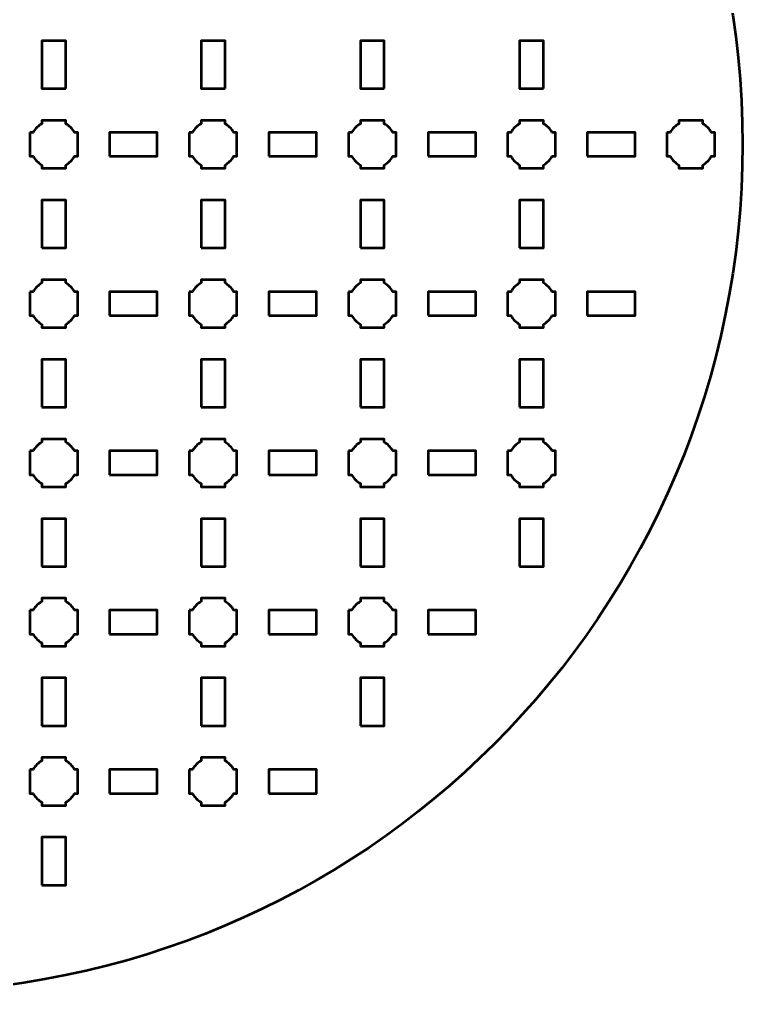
# Model space of a CAD drawing. Header units: centimetres. Extents: x -21.1 to 0.2, y -25.5 to -4.2.
# Drawn here: x -8.93 to 0.15, y -25.5 to -13.28 of the extents above; entities that cross this region are included whole.
import ezdxf

# ---------------------------------------------------------------- set-up
doc = ezdxf.new("R2010")
doc.units = ezdxf.units.CM
doc.header["$MEASUREMENT"] = 0
doc.layers.add('Layer 1', color=7, linetype='Continuous')

msp = doc.modelspace()

# ---------------------------------------------------------------- linework, layer by layer
at = {"layer": 'Layer 1', "lineweight": 53}
for points in [[(-7.8, -15), (-7.2, -15), (-7.2, -14.7), (-7.8, -14.7), (-7.8, -15)], [(-5.8, -15), (-5.2, -15), (-5.2, -14.7), (-5.8, -14.7), (-5.8, -15)], [(-3.8, -15), (-3.2, -15), (-3.2, -14.7), (-3.8, -14.7), (-3.8, -15)], [(-1.8, -15), (-1.2, -15), (-1.2, -14.7), (-1.8, -14.7), (-1.8, -15)], [(-8.65, -16.15), (-8.35, -16.15), (-8.35, -15.55), (-8.65, -15.55), (-8.65, -16.15)], [(-6.65, -16.15), (-6.35, -16.15), (-6.35, -15.55), (-6.65, -15.55), (-6.65, -16.15)], [(-4.65, -16.15), (-4.35, -16.15), (-4.35, -15.55), (-4.65, -15.55), (-4.65, -16.15)], [(-2.65, -16.15), (-2.35, -16.15), (-2.35, -15.55), (-2.65, -15.55), (-2.65, -16.15)], [(-7.8, -17), (-7.2, -17), (-7.2, -16.7), (-7.8, -16.7), (-7.8, -17)], [(-5.8, -17), (-5.2, -17), (-5.2, -16.7), (-5.8, -16.7), (-5.8, -17)], [(-3.8, -17), (-3.2, -17), (-3.2, -16.7), (-3.8, -16.7), (-3.8, -17)], [(-1.8, -17), (-1.2, -17), (-1.2, -16.7), (-1.8, -16.7), (-1.8, -17)], [(-8.65, -18.15), (-8.35, -18.15), (-8.35, -17.55), (-8.65, -17.55), (-8.65, -18.15)], [(-6.65, -18.15), (-6.35, -18.15), (-6.35, -17.55), (-6.65, -17.55), (-6.65, -18.15)], [(-4.65, -18.15), (-4.35, -18.15), (-4.35, -17.55), (-4.65, -17.55), (-4.65, -18.15)], [(-2.65, -18.15), (-2.35, -18.15), (-2.35, -17.55), (-2.65, -17.55), (-2.65, -18.15)], [(-7.8, -19), (-7.2, -19), (-7.2, -18.7), (-7.8, -18.7), (-7.8, -19)], [(-5.8, -19), (-5.2, -19), (-5.2, -18.7), (-5.8, -18.7), (-5.8, -19)], [(-3.8, -19), (-3.2, -19), (-3.2, -18.7), (-3.8, -18.7), (-3.8, -19)], [(-8.65, -20.15), (-8.35, -20.15), (-8.35, -19.55), (-8.65, -19.55), (-8.65, -20.15)], [(-6.65, -20.15), (-6.35, -20.15), (-6.35, -19.55), (-6.65, -19.55), (-6.65, -20.15)], [(-4.65, -20.15), (-4.35, -20.15), (-4.35, -19.55), (-4.65, -19.55), (-4.65, -20.15)], [(-2.65, -20.15), (-2.35, -20.15), (-2.35, -19.55), (-2.65, -19.55), (-2.65, -20.15)], [(-7.8, -21), (-7.2, -21), (-7.2, -20.7), (-7.8, -20.7), (-7.8, -21)], [(-5.8, -21), (-5.2, -21), (-5.2, -20.7), (-5.8, -20.7), (-5.8, -21)], [(-3.8, -21), (-3.2, -21), (-3.2, -20.7), (-3.8, -20.7), (-3.8, -21)], [(-8.65, -22.15), (-8.35, -22.15), (-8.35, -21.55), (-8.65, -21.55), (-8.65, -22.15)], [(-6.65, -22.15), (-6.35, -22.15), (-6.35, -21.55), (-6.65, -21.55), (-6.65, -22.15)], [(-4.65, -22.15), (-4.35, -22.15), (-4.35, -21.55), (-4.65, -21.55), (-4.65, -22.15)], [(-7.8, -23), (-7.2, -23), (-7.2, -22.7), (-7.8, -22.7), (-7.8, -23)], [(-5.8, -23), (-5.2, -23), (-5.2, -22.7), (-5.8, -22.7), (-5.8, -23)], [(-8.65, -24.15), (-8.35, -24.15), (-8.35, -23.55), (-8.65, -23.55), (-8.65, -24.15)]]:
    msp.add_lwpolyline(points, close=True, dxfattribs=at)
at = {"layer": 'Layer 1', "color": 250, "lineweight": 53}
msp.add_ellipse((-10.5, -14.85), major_axis=(0, 10.65), ratio=1, dxfattribs=at)
at = {"layer": 'Layer 1', "lineweight": 53}
for points, knots in [([(-8.35002, -14.15), (-8.35002, -14.15), (-8.65002, -14.15), (-8.65002, -14.15), (-8.65002, -14.15), (-8.65002, -14.15), (-8.65002, -13.55), (-8.65002, -13.55), (-8.65002, -13.55), (-8.65002, -13.55), (-8.35002, -13.55), (-8.35002, -13.55), (-8.35002, -13.55), (-8.35002, -13.55), (-8.35002, -14.15), (-8.35002, -14.15)], [0, 0, 0, 0, 0.25, 0.25, 0.25, 0.25, 0.5, 0.5, 0.5, 0.5, 0.75, 0.75, 0.75, 0.75, 1, 1, 1, 1]), ([(-6.35002, -14.15), (-6.35002, -14.15), (-6.65002, -14.15), (-6.65002, -14.15), (-6.65002, -14.15), (-6.65002, -14.15), (-6.65002, -13.55), (-6.65002, -13.55), (-6.65002, -13.55), (-6.65002, -13.55), (-6.35002, -13.55), (-6.35002, -13.55), (-6.35002, -13.55), (-6.35002, -13.55), (-6.35002, -14.15), (-6.35002, -14.15)], [0, 0, 0, 0, 0.25, 0.25, 0.25, 0.25, 0.5, 0.5, 0.5, 0.5, 0.75, 0.75, 0.75, 0.75, 1, 1, 1, 1]), ([(-4.35002, -14.15), (-4.35002, -14.15), (-4.65002, -14.15), (-4.65002, -14.15), (-4.65002, -14.15), (-4.65002, -14.15), (-4.65002, -13.55), (-4.65002, -13.55), (-4.65002, -13.55), (-4.65002, -13.55), (-4.35002, -13.55), (-4.35002, -13.55), (-4.35002, -13.55), (-4.35002, -13.55), (-4.35002, -14.15), (-4.35002, -14.15)], [0, 0, 0, 0, 0.25, 0.25, 0.25, 0.25, 0.5, 0.5, 0.5, 0.5, 0.75, 0.75, 0.75, 0.75, 1, 1, 1, 1]), ([(-2.35002, -14.15), (-2.35002, -14.15), (-2.65002, -14.15), (-2.65002, -14.15), (-2.65002, -14.15), (-2.65002, -14.15), (-2.65002, -13.55), (-2.65002, -13.55), (-2.65002, -13.55), (-2.65002, -13.55), (-2.35002, -13.55), (-2.35002, -13.55), (-2.35002, -13.55), (-2.35002, -13.55), (-2.35002, -14.15), (-2.35002, -14.15)], [0, 0, 0, 0, 0.25, 0.25, 0.25, 0.25, 0.5, 0.5, 0.5, 0.5, 0.75, 0.75, 0.75, 0.75, 1, 1, 1, 1]), ([(-8.8, -14.7), (-8.8, -14.7), (-8.75985, -14.7), (-8.75985, -14.7), (-8.75985, -14.7), (-8.7335, -14.65447), (-8.69553, -14.6165), (-8.65, -14.59015), (-8.65, -14.59015), (-8.65, -14.59015), (-8.65, -14.55), (-8.65, -14.55), (-8.65, -14.55), (-8.65, -14.55), (-8.5, -14.55), (-8.5, -14.55), (-8.5, -14.55), (-8.5, -14.55), (-8.35, -14.55), (-8.35, -14.55), (-8.35, -14.55), (-8.35, -14.55), (-8.35, -14.59015), (-8.35, -14.59015), (-8.35, -14.59015), (-8.30447, -14.6165), (-8.2665, -14.65447), (-8.24015, -14.7), (-8.24015, -14.7), (-8.24015, -14.7), (-8.2, -14.7), (-8.2, -14.7), (-8.2, -14.7), (-8.2, -14.7), (-8.2, -14.85), (-8.2, -14.85), (-8.2, -14.85), (-8.2, -14.85), (-8.2, -15), (-8.2, -15), (-8.2, -15), (-8.2, -15), (-8.24015, -15), (-8.24015, -15), (-8.24015, -15), (-8.2665, -15.04553), (-8.30447, -15.0835), (-8.35, -15.10985), (-8.35, -15.10985), (-8.35, -15.10985), (-8.35, -15.15), (-8.35, -15.15), (-8.35, -15.15), (-8.35, -15.15), (-8.5, -15.15), (-8.5, -15.15), (-8.5, -15.15), (-8.5, -15.15), (-8.65, -15.15), (-8.65, -15.15), (-8.65, -15.15), (-8.65, -15.15), (-8.65, -15.10985), (-8.65, -15.10985), (-8.65, -15.10985), (-8.69553, -15.0835), (-8.7335, -15.04553), (-8.75985, -15), (-8.75985, -15), (-8.75985, -15), (-8.8, -15), (-8.8, -15), (-8.8, -15), (-8.8, -15), (-8.8, -14.85), (-8.8, -14.85), (-8.8, -14.85), (-8.8, -14.85), (-8.8, -14.7), (-8.8, -14.7)], [0, 0, 0, 0, 0.05, 0.05, 0.05, 0.05, 0.1, 0.1, 0.1, 0.1, 0.15, 0.15, 0.15, 0.15, 0.2, 0.2, 0.2, 0.2, 0.25, 0.25, 0.25, 0.25, 0.3, 0.3, 0.3, 0.3, 0.35, 0.35, 0.35, 0.35, 0.4, 0.4, 0.4, 0.4, 0.45, 0.45, 0.45, 0.45, 0.5, 0.5, 0.5, 0.5, 0.55, 0.55, 0.55, 0.55, 0.6, 0.6, 0.6, 0.6, 0.65, 0.65, 0.65, 0.65, 0.7, 0.7, 0.7, 0.7, 0.75, 0.75, 0.75, 0.75, 0.8, 0.8, 0.8, 0.8, 0.85, 0.85, 0.85, 0.85, 0.9, 0.9, 0.9, 0.9, 0.95, 0.95, 0.95, 0.95, 1, 1, 1, 1]), ([(-6.8, -14.7), (-6.8, -14.7), (-6.75985, -14.7), (-6.75985, -14.7), (-6.75985, -14.7), (-6.7335, -14.65447), (-6.69553, -14.6165), (-6.65, -14.59015), (-6.65, -14.59015), (-6.65, -14.59015), (-6.65, -14.55), (-6.65, -14.55), (-6.65, -14.55), (-6.65, -14.55), (-6.5, -14.55), (-6.5, -14.55), (-6.5, -14.55), (-6.5, -14.55), (-6.35, -14.55), (-6.35, -14.55), (-6.35, -14.55), (-6.35, -14.55), (-6.35, -14.59015), (-6.35, -14.59015), (-6.35, -14.59015), (-6.30447, -14.6165), (-6.2665, -14.65447), (-6.24015, -14.7), (-6.24015, -14.7), (-6.24015, -14.7), (-6.2, -14.7), (-6.2, -14.7), (-6.2, -14.7), (-6.2, -14.7), (-6.2, -14.85), (-6.2, -14.85), (-6.2, -14.85), (-6.2, -14.85), (-6.2, -15), (-6.2, -15), (-6.2, -15), (-6.2, -15), (-6.24015, -15), (-6.24015, -15), (-6.24015, -15), (-6.2665, -15.04553), (-6.30447, -15.0835), (-6.35, -15.10985), (-6.35, -15.10985), (-6.35, -15.10985), (-6.35, -15.15), (-6.35, -15.15), (-6.35, -15.15), (-6.35, -15.15), (-6.5, -15.15), (-6.5, -15.15), (-6.5, -15.15), (-6.5, -15.15), (-6.65, -15.15), (-6.65, -15.15), (-6.65, -15.15), (-6.65, -15.15), (-6.65, -15.10985), (-6.65, -15.10985), (-6.65, -15.10985), (-6.69553, -15.0835), (-6.7335, -15.04553), (-6.75985, -15), (-6.75985, -15), (-6.75985, -15), (-6.8, -15), (-6.8, -15), (-6.8, -15), (-6.8, -15), (-6.8, -14.85), (-6.8, -14.85), (-6.8, -14.85), (-6.8, -14.85), (-6.8, -14.7), (-6.8, -14.7)], [0, 0, 0, 0, 0.05, 0.05, 0.05, 0.05, 0.1, 0.1, 0.1, 0.1, 0.15, 0.15, 0.15, 0.15, 0.2, 0.2, 0.2, 0.2, 0.25, 0.25, 0.25, 0.25, 0.3, 0.3, 0.3, 0.3, 0.35, 0.35, 0.35, 0.35, 0.4, 0.4, 0.4, 0.4, 0.45, 0.45, 0.45, 0.45, 0.5, 0.5, 0.5, 0.5, 0.55, 0.55, 0.55, 0.55, 0.6, 0.6, 0.6, 0.6, 0.65, 0.65, 0.65, 0.65, 0.7, 0.7, 0.7, 0.7, 0.75, 0.75, 0.75, 0.75, 0.8, 0.8, 0.8, 0.8, 0.85, 0.85, 0.85, 0.85, 0.9, 0.9, 0.9, 0.9, 0.95, 0.95, 0.95, 0.95, 1, 1, 1, 1]), ([(-4.8, -14.7), (-4.8, -14.7), (-4.75985, -14.7), (-4.75985, -14.7), (-4.75985, -14.7), (-4.7335, -14.65447), (-4.69553, -14.6165), (-4.65, -14.59015), (-4.65, -14.59015), (-4.65, -14.59015), (-4.65, -14.55), (-4.65, -14.55), (-4.65, -14.55), (-4.65, -14.55), (-4.5, -14.55), (-4.5, -14.55), (-4.5, -14.55), (-4.5, -14.55), (-4.35, -14.55), (-4.35, -14.55), (-4.35, -14.55), (-4.35, -14.55), (-4.35, -14.59015), (-4.35, -14.59015), (-4.35, -14.59015), (-4.30447, -14.6165), (-4.2665, -14.65447), (-4.24015, -14.7), (-4.24015, -14.7), (-4.24015, -14.7), (-4.2, -14.7), (-4.2, -14.7), (-4.2, -14.7), (-4.2, -14.7), (-4.2, -14.85), (-4.2, -14.85), (-4.2, -14.85), (-4.2, -14.85), (-4.2, -15), (-4.2, -15), (-4.2, -15), (-4.2, -15), (-4.24015, -15), (-4.24015, -15), (-4.24015, -15), (-4.2665, -15.04553), (-4.30447, -15.0835), (-4.35, -15.10985), (-4.35, -15.10985), (-4.35, -15.10985), (-4.35, -15.15), (-4.35, -15.15), (-4.35, -15.15), (-4.35, -15.15), (-4.5, -15.15), (-4.5, -15.15), (-4.5, -15.15), (-4.5, -15.15), (-4.65, -15.15), (-4.65, -15.15), (-4.65, -15.15), (-4.65, -15.15), (-4.65, -15.10985), (-4.65, -15.10985), (-4.65, -15.10985), (-4.69553, -15.0835), (-4.7335, -15.04553), (-4.75985, -15), (-4.75985, -15), (-4.75985, -15), (-4.8, -15), (-4.8, -15), (-4.8, -15), (-4.8, -15), (-4.8, -14.85), (-4.8, -14.85), (-4.8, -14.85), (-4.8, -14.85), (-4.8, -14.7), (-4.8, -14.7)], [0, 0, 0, 0, 0.05, 0.05, 0.05, 0.05, 0.1, 0.1, 0.1, 0.1, 0.15, 0.15, 0.15, 0.15, 0.2, 0.2, 0.2, 0.2, 0.25, 0.25, 0.25, 0.25, 0.3, 0.3, 0.3, 0.3, 0.35, 0.35, 0.35, 0.35, 0.4, 0.4, 0.4, 0.4, 0.45, 0.45, 0.45, 0.45, 0.5, 0.5, 0.5, 0.5, 0.55, 0.55, 0.55, 0.55, 0.6, 0.6, 0.6, 0.6, 0.65, 0.65, 0.65, 0.65, 0.7, 0.7, 0.7, 0.7, 0.75, 0.75, 0.75, 0.75, 0.8, 0.8, 0.8, 0.8, 0.85, 0.85, 0.85, 0.85, 0.9, 0.9, 0.9, 0.9, 0.95, 0.95, 0.95, 0.95, 1, 1, 1, 1]), ([(-2.8, -14.7), (-2.8, -14.7), (-2.75985, -14.7), (-2.75985, -14.7), (-2.75985, -14.7), (-2.7335, -14.65447), (-2.69553, -14.6165), (-2.65, -14.59015), (-2.65, -14.59015), (-2.65, -14.59015), (-2.65, -14.55), (-2.65, -14.55), (-2.65, -14.55), (-2.65, -14.55), (-2.5, -14.55), (-2.5, -14.55), (-2.5, -14.55), (-2.5, -14.55), (-2.35, -14.55), (-2.35, -14.55), (-2.35, -14.55), (-2.35, -14.55), (-2.35, -14.59015), (-2.35, -14.59015), (-2.35, -14.59015), (-2.30447, -14.6165), (-2.2665, -14.65447), (-2.24015, -14.7), (-2.24015, -14.7), (-2.24015, -14.7), (-2.2, -14.7), (-2.2, -14.7), (-2.2, -14.7), (-2.2, -14.7), (-2.2, -14.85), (-2.2, -14.85), (-2.2, -14.85), (-2.2, -14.85), (-2.2, -15), (-2.2, -15), (-2.2, -15), (-2.2, -15), (-2.24015, -15), (-2.24015, -15), (-2.24015, -15), (-2.2665, -15.04553), (-2.30447, -15.0835), (-2.35, -15.10985), (-2.35, -15.10985), (-2.35, -15.10985), (-2.35, -15.15), (-2.35, -15.15), (-2.35, -15.15), (-2.35, -15.15), (-2.5, -15.15), (-2.5, -15.15), (-2.5, -15.15), (-2.5, -15.15), (-2.65, -15.15), (-2.65, -15.15), (-2.65, -15.15), (-2.65, -15.15), (-2.65, -15.10985), (-2.65, -15.10985), (-2.65, -15.10985), (-2.69553, -15.0835), (-2.7335, -15.04553), (-2.75985, -15), (-2.75985, -15), (-2.75985, -15), (-2.8, -15), (-2.8, -15), (-2.8, -15), (-2.8, -15), (-2.8, -14.85), (-2.8, -14.85), (-2.8, -14.85), (-2.8, -14.85), (-2.8, -14.7), (-2.8, -14.7)], [0, 0, 0, 0, 0.05, 0.05, 0.05, 0.05, 0.1, 0.1, 0.1, 0.1, 0.15, 0.15, 0.15, 0.15, 0.2, 0.2, 0.2, 0.2, 0.25, 0.25, 0.25, 0.25, 0.3, 0.3, 0.3, 0.3, 0.35, 0.35, 0.35, 0.35, 0.4, 0.4, 0.4, 0.4, 0.45, 0.45, 0.45, 0.45, 0.5, 0.5, 0.5, 0.5, 0.55, 0.55, 0.55, 0.55, 0.6, 0.6, 0.6, 0.6, 0.65, 0.65, 0.65, 0.65, 0.7, 0.7, 0.7, 0.7, 0.75, 0.75, 0.75, 0.75, 0.8, 0.8, 0.8, 0.8, 0.85, 0.85, 0.85, 0.85, 0.9, 0.9, 0.9, 0.9, 0.95, 0.95, 0.95, 0.95, 1, 1, 1, 1]), ([(-0.8, -14.7), (-0.8, -14.7), (-0.75985, -14.7), (-0.75985, -14.7), (-0.75985, -14.7), (-0.7335, -14.65447), (-0.69553, -14.6165), (-0.65, -14.59015), (-0.65, -14.59015), (-0.65, -14.59015), (-0.65, -14.55), (-0.65, -14.55), (-0.65, -14.55), (-0.65, -14.55), (-0.5, -14.55), (-0.5, -14.55), (-0.5, -14.55), (-0.5, -14.55), (-0.35, -14.55), (-0.35, -14.55), (-0.35, -14.55), (-0.35, -14.55), (-0.35, -14.59015), (-0.35, -14.59015), (-0.35, -14.59015), (-0.30447, -14.6165), (-0.2665, -14.65447), (-0.24015, -14.7), (-0.24015, -14.7), (-0.24015, -14.7), (-0.2, -14.7), (-0.2, -14.7), (-0.2, -14.7), (-0.2, -14.7), (-0.2, -14.85), (-0.2, -14.85), (-0.2, -14.85), (-0.2, -14.85), (-0.2, -15), (-0.2, -15), (-0.2, -15), (-0.2, -15), (-0.24015, -15), (-0.24015, -15), (-0.24015, -15), (-0.2665, -15.04553), (-0.30447, -15.0835), (-0.35, -15.10985), (-0.35, -15.10985), (-0.35, -15.10985), (-0.35, -15.15), (-0.35, -15.15), (-0.35, -15.15), (-0.35, -15.15), (-0.5, -15.15), (-0.5, -15.15), (-0.5, -15.15), (-0.5, -15.15), (-0.65, -15.15), (-0.65, -15.15), (-0.65, -15.15), (-0.65, -15.15), (-0.65, -15.10985), (-0.65, -15.10985), (-0.65, -15.10985), (-0.69553, -15.0835), (-0.7335, -15.04553), (-0.75985, -15), (-0.75985, -15), (-0.75985, -15), (-0.8, -15), (-0.8, -15), (-0.8, -15), (-0.8, -15), (-0.8, -14.85), (-0.8, -14.85), (-0.8, -14.85), (-0.8, -14.85), (-0.8, -14.7), (-0.8, -14.7)], [0, 0, 0, 0, 0.05, 0.05, 0.05, 0.05, 0.1, 0.1, 0.1, 0.1, 0.15, 0.15, 0.15, 0.15, 0.2, 0.2, 0.2, 0.2, 0.25, 0.25, 0.25, 0.25, 0.3, 0.3, 0.3, 0.3, 0.35, 0.35, 0.35, 0.35, 0.4, 0.4, 0.4, 0.4, 0.45, 0.45, 0.45, 0.45, 0.5, 0.5, 0.5, 0.5, 0.55, 0.55, 0.55, 0.55, 0.6, 0.6, 0.6, 0.6, 0.65, 0.65, 0.65, 0.65, 0.7, 0.7, 0.7, 0.7, 0.75, 0.75, 0.75, 0.75, 0.8, 0.8, 0.8, 0.8, 0.85, 0.85, 0.85, 0.85, 0.9, 0.9, 0.9, 0.9, 0.95, 0.95, 0.95, 0.95, 1, 1, 1, 1]), ([(-8.8, -16.7), (-8.8, -16.7), (-8.75985, -16.7), (-8.75985, -16.7), (-8.75985, -16.7), (-8.7335, -16.65447), (-8.69553, -16.6165), (-8.65, -16.59015), (-8.65, -16.59015), (-8.65, -16.59015), (-8.65, -16.55), (-8.65, -16.55), (-8.65, -16.55), (-8.65, -16.55), (-8.5, -16.55), (-8.5, -16.55), (-8.5, -16.55), (-8.5, -16.55), (-8.35, -16.55), (-8.35, -16.55), (-8.35, -16.55), (-8.35, -16.55), (-8.35, -16.59015), (-8.35, -16.59015), (-8.35, -16.59015), (-8.30447, -16.6165), (-8.2665, -16.65447), (-8.24015, -16.7), (-8.24015, -16.7), (-8.24015, -16.7), (-8.2, -16.7), (-8.2, -16.7), (-8.2, -16.7), (-8.2, -16.7), (-8.2, -16.85), (-8.2, -16.85), (-8.2, -16.85), (-8.2, -16.85), (-8.2, -17), (-8.2, -17), (-8.2, -17), (-8.2, -17), (-8.24015, -17), (-8.24015, -17), (-8.24015, -17), (-8.2665, -17.04553), (-8.30447, -17.0835), (-8.35, -17.10985), (-8.35, -17.10985), (-8.35, -17.10985), (-8.35, -17.15), (-8.35, -17.15), (-8.35, -17.15), (-8.35, -17.15), (-8.5, -17.15), (-8.5, -17.15), (-8.5, -17.15), (-8.5, -17.15), (-8.65, -17.15), (-8.65, -17.15), (-8.65, -17.15), (-8.65, -17.15), (-8.65, -17.10985), (-8.65, -17.10985), (-8.65, -17.10985), (-8.69553, -17.0835), (-8.7335, -17.04553), (-8.75985, -17), (-8.75985, -17), (-8.75985, -17), (-8.8, -17), (-8.8, -17), (-8.8, -17), (-8.8, -17), (-8.8, -16.85), (-8.8, -16.85), (-8.8, -16.85), (-8.8, -16.85), (-8.8, -16.7), (-8.8, -16.7)], [0, 0, 0, 0, 0.05, 0.05, 0.05, 0.05, 0.1, 0.1, 0.1, 0.1, 0.15, 0.15, 0.15, 0.15, 0.2, 0.2, 0.2, 0.2, 0.25, 0.25, 0.25, 0.25, 0.3, 0.3, 0.3, 0.3, 0.35, 0.35, 0.35, 0.35, 0.4, 0.4, 0.4, 0.4, 0.45, 0.45, 0.45, 0.45, 0.5, 0.5, 0.5, 0.5, 0.55, 0.55, 0.55, 0.55, 0.6, 0.6, 0.6, 0.6, 0.65, 0.65, 0.65, 0.65, 0.7, 0.7, 0.7, 0.7, 0.75, 0.75, 0.75, 0.75, 0.8, 0.8, 0.8, 0.8, 0.85, 0.85, 0.85, 0.85, 0.9, 0.9, 0.9, 0.9, 0.95, 0.95, 0.95, 0.95, 1, 1, 1, 1]), ([(-6.8, -16.7), (-6.8, -16.7), (-6.75985, -16.7), (-6.75985, -16.7), (-6.75985, -16.7), (-6.7335, -16.65447), (-6.69553, -16.6165), (-6.65, -16.59015), (-6.65, -16.59015), (-6.65, -16.59015), (-6.65, -16.55), (-6.65, -16.55), (-6.65, -16.55), (-6.65, -16.55), (-6.5, -16.55), (-6.5, -16.55), (-6.5, -16.55), (-6.5, -16.55), (-6.35, -16.55), (-6.35, -16.55), (-6.35, -16.55), (-6.35, -16.55), (-6.35, -16.59015), (-6.35, -16.59015), (-6.35, -16.59015), (-6.30447, -16.6165), (-6.2665, -16.65447), (-6.24015, -16.7), (-6.24015, -16.7), (-6.24015, -16.7), (-6.2, -16.7), (-6.2, -16.7), (-6.2, -16.7), (-6.2, -16.7), (-6.2, -16.85), (-6.2, -16.85), (-6.2, -16.85), (-6.2, -16.85), (-6.2, -17), (-6.2, -17), (-6.2, -17), (-6.2, -17), (-6.24015, -17), (-6.24015, -17), (-6.24015, -17), (-6.2665, -17.04553), (-6.30447, -17.0835), (-6.35, -17.10985), (-6.35, -17.10985), (-6.35, -17.10985), (-6.35, -17.15), (-6.35, -17.15), (-6.35, -17.15), (-6.35, -17.15), (-6.5, -17.15), (-6.5, -17.15), (-6.5, -17.15), (-6.5, -17.15), (-6.65, -17.15), (-6.65, -17.15), (-6.65, -17.15), (-6.65, -17.15), (-6.65, -17.10985), (-6.65, -17.10985), (-6.65, -17.10985), (-6.69553, -17.0835), (-6.7335, -17.04553), (-6.75985, -17), (-6.75985, -17), (-6.75985, -17), (-6.8, -17), (-6.8, -17), (-6.8, -17), (-6.8, -17), (-6.8, -16.85), (-6.8, -16.85), (-6.8, -16.85), (-6.8, -16.85), (-6.8, -16.7), (-6.8, -16.7)], [0, 0, 0, 0, 0.05, 0.05, 0.05, 0.05, 0.1, 0.1, 0.1, 0.1, 0.15, 0.15, 0.15, 0.15, 0.2, 0.2, 0.2, 0.2, 0.25, 0.25, 0.25, 0.25, 0.3, 0.3, 0.3, 0.3, 0.35, 0.35, 0.35, 0.35, 0.4, 0.4, 0.4, 0.4, 0.45, 0.45, 0.45, 0.45, 0.5, 0.5, 0.5, 0.5, 0.55, 0.55, 0.55, 0.55, 0.6, 0.6, 0.6, 0.6, 0.65, 0.65, 0.65, 0.65, 0.7, 0.7, 0.7, 0.7, 0.75, 0.75, 0.75, 0.75, 0.8, 0.8, 0.8, 0.8, 0.85, 0.85, 0.85, 0.85, 0.9, 0.9, 0.9, 0.9, 0.95, 0.95, 0.95, 0.95, 1, 1, 1, 1]), ([(-4.8, -16.7), (-4.8, -16.7), (-4.75985, -16.7), (-4.75985, -16.7), (-4.75985, -16.7), (-4.7335, -16.65447), (-4.69553, -16.6165), (-4.65, -16.59015), (-4.65, -16.59015), (-4.65, -16.59015), (-4.65, -16.55), (-4.65, -16.55), (-4.65, -16.55), (-4.65, -16.55), (-4.5, -16.55), (-4.5, -16.55), (-4.5, -16.55), (-4.5, -16.55), (-4.35, -16.55), (-4.35, -16.55), (-4.35, -16.55), (-4.35, -16.55), (-4.35, -16.59015), (-4.35, -16.59015), (-4.35, -16.59015), (-4.30447, -16.6165), (-4.2665, -16.65447), (-4.24015, -16.7), (-4.24015, -16.7), (-4.24015, -16.7), (-4.2, -16.7), (-4.2, -16.7), (-4.2, -16.7), (-4.2, -16.7), (-4.2, -16.85), (-4.2, -16.85), (-4.2, -16.85), (-4.2, -16.85), (-4.2, -17), (-4.2, -17), (-4.2, -17), (-4.2, -17), (-4.24015, -17), (-4.24015, -17), (-4.24015, -17), (-4.2665, -17.04553), (-4.30447, -17.0835), (-4.35, -17.10985), (-4.35, -17.10985), (-4.35, -17.10985), (-4.35, -17.15), (-4.35, -17.15), (-4.35, -17.15), (-4.35, -17.15), (-4.5, -17.15), (-4.5, -17.15), (-4.5, -17.15), (-4.5, -17.15), (-4.65, -17.15), (-4.65, -17.15), (-4.65, -17.15), (-4.65, -17.15), (-4.65, -17.10985), (-4.65, -17.10985), (-4.65, -17.10985), (-4.69553, -17.0835), (-4.7335, -17.04553), (-4.75985, -17), (-4.75985, -17), (-4.75985, -17), (-4.8, -17), (-4.8, -17), (-4.8, -17), (-4.8, -17), (-4.8, -16.85), (-4.8, -16.85), (-4.8, -16.85), (-4.8, -16.85), (-4.8, -16.7), (-4.8, -16.7)], [0, 0, 0, 0, 0.05, 0.05, 0.05, 0.05, 0.1, 0.1, 0.1, 0.1, 0.15, 0.15, 0.15, 0.15, 0.2, 0.2, 0.2, 0.2, 0.25, 0.25, 0.25, 0.25, 0.3, 0.3, 0.3, 0.3, 0.35, 0.35, 0.35, 0.35, 0.4, 0.4, 0.4, 0.4, 0.45, 0.45, 0.45, 0.45, 0.5, 0.5, 0.5, 0.5, 0.55, 0.55, 0.55, 0.55, 0.6, 0.6, 0.6, 0.6, 0.65, 0.65, 0.65, 0.65, 0.7, 0.7, 0.7, 0.7, 0.75, 0.75, 0.75, 0.75, 0.8, 0.8, 0.8, 0.8, 0.85, 0.85, 0.85, 0.85, 0.9, 0.9, 0.9, 0.9, 0.95, 0.95, 0.95, 0.95, 1, 1, 1, 1]), ([(-2.8, -16.7), (-2.8, -16.7), (-2.75985, -16.7), (-2.75985, -16.7), (-2.75985, -16.7), (-2.7335, -16.65447), (-2.69553, -16.6165), (-2.65, -16.59015), (-2.65, -16.59015), (-2.65, -16.59015), (-2.65, -16.55), (-2.65, -16.55), (-2.65, -16.55), (-2.65, -16.55), (-2.5, -16.55), (-2.5, -16.55), (-2.5, -16.55), (-2.5, -16.55), (-2.35, -16.55), (-2.35, -16.55), (-2.35, -16.55), (-2.35, -16.55), (-2.35, -16.59015), (-2.35, -16.59015), (-2.35, -16.59015), (-2.30447, -16.6165), (-2.2665, -16.65447), (-2.24015, -16.7), (-2.24015, -16.7), (-2.24015, -16.7), (-2.2, -16.7), (-2.2, -16.7), (-2.2, -16.7), (-2.2, -16.7), (-2.2, -16.85), (-2.2, -16.85), (-2.2, -16.85), (-2.2, -16.85), (-2.2, -17), (-2.2, -17), (-2.2, -17), (-2.2, -17), (-2.24015, -17), (-2.24015, -17), (-2.24015, -17), (-2.2665, -17.04553), (-2.30447, -17.0835), (-2.35, -17.10985), (-2.35, -17.10985), (-2.35, -17.10985), (-2.35, -17.15), (-2.35, -17.15), (-2.35, -17.15), (-2.35, -17.15), (-2.5, -17.15), (-2.5, -17.15), (-2.5, -17.15), (-2.5, -17.15), (-2.65, -17.15), (-2.65, -17.15), (-2.65, -17.15), (-2.65, -17.15), (-2.65, -17.10985), (-2.65, -17.10985), (-2.65, -17.10985), (-2.69553, -17.0835), (-2.7335, -17.04553), (-2.75985, -17), (-2.75985, -17), (-2.75985, -17), (-2.8, -17), (-2.8, -17), (-2.8, -17), (-2.8, -17), (-2.8, -16.85), (-2.8, -16.85), (-2.8, -16.85), (-2.8, -16.85), (-2.8, -16.7), (-2.8, -16.7)], [0, 0, 0, 0, 0.05, 0.05, 0.05, 0.05, 0.1, 0.1, 0.1, 0.1, 0.15, 0.15, 0.15, 0.15, 0.2, 0.2, 0.2, 0.2, 0.25, 0.25, 0.25, 0.25, 0.3, 0.3, 0.3, 0.3, 0.35, 0.35, 0.35, 0.35, 0.4, 0.4, 0.4, 0.4, 0.45, 0.45, 0.45, 0.45, 0.5, 0.5, 0.5, 0.5, 0.55, 0.55, 0.55, 0.55, 0.6, 0.6, 0.6, 0.6, 0.65, 0.65, 0.65, 0.65, 0.7, 0.7, 0.7, 0.7, 0.75, 0.75, 0.75, 0.75, 0.8, 0.8, 0.8, 0.8, 0.85, 0.85, 0.85, 0.85, 0.9, 0.9, 0.9, 0.9, 0.95, 0.95, 0.95, 0.95, 1, 1, 1, 1]), ([(-8.8, -18.7), (-8.8, -18.7), (-8.75985, -18.7), (-8.75985, -18.7), (-8.75985, -18.7), (-8.7335, -18.65447), (-8.69553, -18.6165), (-8.65, -18.59015), (-8.65, -18.59015), (-8.65, -18.59015), (-8.65, -18.55), (-8.65, -18.55), (-8.65, -18.55), (-8.65, -18.55), (-8.5, -18.55), (-8.5, -18.55), (-8.5, -18.55), (-8.5, -18.55), (-8.35, -18.55), (-8.35, -18.55), (-8.35, -18.55), (-8.35, -18.55), (-8.35, -18.59015), (-8.35, -18.59015), (-8.35, -18.59015), (-8.30447, -18.6165), (-8.2665, -18.65447), (-8.24015, -18.7), (-8.24015, -18.7), (-8.24015, -18.7), (-8.2, -18.7), (-8.2, -18.7), (-8.2, -18.7), (-8.2, -18.7), (-8.2, -18.85), (-8.2, -18.85), (-8.2, -18.85), (-8.2, -18.85), (-8.2, -19), (-8.2, -19), (-8.2, -19), (-8.2, -19), (-8.24015, -19), (-8.24015, -19), (-8.24015, -19), (-8.2665, -19.04553), (-8.30447, -19.0835), (-8.35, -19.10985), (-8.35, -19.10985), (-8.35, -19.10985), (-8.35, -19.15), (-8.35, -19.15), (-8.35, -19.15), (-8.35, -19.15), (-8.5, -19.15), (-8.5, -19.15), (-8.5, -19.15), (-8.5, -19.15), (-8.65, -19.15), (-8.65, -19.15), (-8.65, -19.15), (-8.65, -19.15), (-8.65, -19.10985), (-8.65, -19.10985), (-8.65, -19.10985), (-8.69553, -19.0835), (-8.7335, -19.04553), (-8.75985, -19), (-8.75985, -19), (-8.75985, -19), (-8.8, -19), (-8.8, -19), (-8.8, -19), (-8.8, -19), (-8.8, -18.85), (-8.8, -18.85), (-8.8, -18.85), (-8.8, -18.85), (-8.8, -18.7), (-8.8, -18.7)], [0, 0, 0, 0, 0.05, 0.05, 0.05, 0.05, 0.1, 0.1, 0.1, 0.1, 0.15, 0.15, 0.15, 0.15, 0.2, 0.2, 0.2, 0.2, 0.25, 0.25, 0.25, 0.25, 0.3, 0.3, 0.3, 0.3, 0.35, 0.35, 0.35, 0.35, 0.4, 0.4, 0.4, 0.4, 0.45, 0.45, 0.45, 0.45, 0.5, 0.5, 0.5, 0.5, 0.55, 0.55, 0.55, 0.55, 0.6, 0.6, 0.6, 0.6, 0.65, 0.65, 0.65, 0.65, 0.7, 0.7, 0.7, 0.7, 0.75, 0.75, 0.75, 0.75, 0.8, 0.8, 0.8, 0.8, 0.85, 0.85, 0.85, 0.85, 0.9, 0.9, 0.9, 0.9, 0.95, 0.95, 0.95, 0.95, 1, 1, 1, 1]), ([(-6.8, -18.7), (-6.8, -18.7), (-6.75985, -18.7), (-6.75985, -18.7), (-6.75985, -18.7), (-6.7335, -18.65447), (-6.69553, -18.6165), (-6.65, -18.59015), (-6.65, -18.59015), (-6.65, -18.59015), (-6.65, -18.55), (-6.65, -18.55), (-6.65, -18.55), (-6.65, -18.55), (-6.5, -18.55), (-6.5, -18.55), (-6.5, -18.55), (-6.5, -18.55), (-6.35, -18.55), (-6.35, -18.55), (-6.35, -18.55), (-6.35, -18.55), (-6.35, -18.59015), (-6.35, -18.59015), (-6.35, -18.59015), (-6.30447, -18.6165), (-6.2665, -18.65447), (-6.24015, -18.7), (-6.24015, -18.7), (-6.24015, -18.7), (-6.2, -18.7), (-6.2, -18.7), (-6.2, -18.7), (-6.2, -18.7), (-6.2, -18.85), (-6.2, -18.85), (-6.2, -18.85), (-6.2, -18.85), (-6.2, -19), (-6.2, -19), (-6.2, -19), (-6.2, -19), (-6.24015, -19), (-6.24015, -19), (-6.24015, -19), (-6.2665, -19.04553), (-6.30447, -19.0835), (-6.35, -19.10985), (-6.35, -19.10985), (-6.35, -19.10985), (-6.35, -19.15), (-6.35, -19.15), (-6.35, -19.15), (-6.35, -19.15), (-6.5, -19.15), (-6.5, -19.15), (-6.5, -19.15), (-6.5, -19.15), (-6.65, -19.15), (-6.65, -19.15), (-6.65, -19.15), (-6.65, -19.15), (-6.65, -19.10985), (-6.65, -19.10985), (-6.65, -19.10985), (-6.69553, -19.0835), (-6.7335, -19.04553), (-6.75985, -19), (-6.75985, -19), (-6.75985, -19), (-6.8, -19), (-6.8, -19), (-6.8, -19), (-6.8, -19), (-6.8, -18.85), (-6.8, -18.85), (-6.8, -18.85), (-6.8, -18.85), (-6.8, -18.7), (-6.8, -18.7)], [0, 0, 0, 0, 0.05, 0.05, 0.05, 0.05, 0.1, 0.1, 0.1, 0.1, 0.15, 0.15, 0.15, 0.15, 0.2, 0.2, 0.2, 0.2, 0.25, 0.25, 0.25, 0.25, 0.3, 0.3, 0.3, 0.3, 0.35, 0.35, 0.35, 0.35, 0.4, 0.4, 0.4, 0.4, 0.45, 0.45, 0.45, 0.45, 0.5, 0.5, 0.5, 0.5, 0.55, 0.55, 0.55, 0.55, 0.6, 0.6, 0.6, 0.6, 0.65, 0.65, 0.65, 0.65, 0.7, 0.7, 0.7, 0.7, 0.75, 0.75, 0.75, 0.75, 0.8, 0.8, 0.8, 0.8, 0.85, 0.85, 0.85, 0.85, 0.9, 0.9, 0.9, 0.9, 0.95, 0.95, 0.95, 0.95, 1, 1, 1, 1]), ([(-4.8, -18.7), (-4.8, -18.7), (-4.75985, -18.7), (-4.75985, -18.7), (-4.75985, -18.7), (-4.7335, -18.65447), (-4.69553, -18.6165), (-4.65, -18.59015), (-4.65, -18.59015), (-4.65, -18.59015), (-4.65, -18.55), (-4.65, -18.55), (-4.65, -18.55), (-4.65, -18.55), (-4.5, -18.55), (-4.5, -18.55), (-4.5, -18.55), (-4.5, -18.55), (-4.35, -18.55), (-4.35, -18.55), (-4.35, -18.55), (-4.35, -18.55), (-4.35, -18.59015), (-4.35, -18.59015), (-4.35, -18.59015), (-4.30447, -18.6165), (-4.2665, -18.65447), (-4.24015, -18.7), (-4.24015, -18.7), (-4.24015, -18.7), (-4.2, -18.7), (-4.2, -18.7), (-4.2, -18.7), (-4.2, -18.7), (-4.2, -18.85), (-4.2, -18.85), (-4.2, -18.85), (-4.2, -18.85), (-4.2, -19), (-4.2, -19), (-4.2, -19), (-4.2, -19), (-4.24015, -19), (-4.24015, -19), (-4.24015, -19), (-4.2665, -19.04553), (-4.30447, -19.0835), (-4.35, -19.10985), (-4.35, -19.10985), (-4.35, -19.10985), (-4.35, -19.15), (-4.35, -19.15), (-4.35, -19.15), (-4.35, -19.15), (-4.5, -19.15), (-4.5, -19.15), (-4.5, -19.15), (-4.5, -19.15), (-4.65, -19.15), (-4.65, -19.15), (-4.65, -19.15), (-4.65, -19.15), (-4.65, -19.10985), (-4.65, -19.10985), (-4.65, -19.10985), (-4.69553, -19.0835), (-4.7335, -19.04553), (-4.75985, -19), (-4.75985, -19), (-4.75985, -19), (-4.8, -19), (-4.8, -19), (-4.8, -19), (-4.8, -19), (-4.8, -18.85), (-4.8, -18.85), (-4.8, -18.85), (-4.8, -18.85), (-4.8, -18.7), (-4.8, -18.7)], [0, 0, 0, 0, 0.05, 0.05, 0.05, 0.05, 0.1, 0.1, 0.1, 0.1, 0.15, 0.15, 0.15, 0.15, 0.2, 0.2, 0.2, 0.2, 0.25, 0.25, 0.25, 0.25, 0.3, 0.3, 0.3, 0.3, 0.35, 0.35, 0.35, 0.35, 0.4, 0.4, 0.4, 0.4, 0.45, 0.45, 0.45, 0.45, 0.5, 0.5, 0.5, 0.5, 0.55, 0.55, 0.55, 0.55, 0.6, 0.6, 0.6, 0.6, 0.65, 0.65, 0.65, 0.65, 0.7, 0.7, 0.7, 0.7, 0.75, 0.75, 0.75, 0.75, 0.8, 0.8, 0.8, 0.8, 0.85, 0.85, 0.85, 0.85, 0.9, 0.9, 0.9, 0.9, 0.95, 0.95, 0.95, 0.95, 1, 1, 1, 1]), ([(-2.8, -18.7), (-2.8, -18.7), (-2.75985, -18.7), (-2.75985, -18.7), (-2.75985, -18.7), (-2.7335, -18.65447), (-2.69553, -18.6165), (-2.65, -18.59015), (-2.65, -18.59015), (-2.65, -18.59015), (-2.65, -18.55), (-2.65, -18.55), (-2.65, -18.55), (-2.65, -18.55), (-2.5, -18.55), (-2.5, -18.55), (-2.5, -18.55), (-2.5, -18.55), (-2.35, -18.55), (-2.35, -18.55), (-2.35, -18.55), (-2.35, -18.55), (-2.35, -18.59015), (-2.35, -18.59015), (-2.35, -18.59015), (-2.30447, -18.6165), (-2.2665, -18.65447), (-2.24015, -18.7), (-2.24015, -18.7), (-2.24015, -18.7), (-2.2, -18.7), (-2.2, -18.7), (-2.2, -18.7), (-2.2, -18.7), (-2.2, -18.85), (-2.2, -18.85), (-2.2, -18.85), (-2.2, -18.85), (-2.2, -19), (-2.2, -19), (-2.2, -19), (-2.2, -19), (-2.24015, -19), (-2.24015, -19), (-2.24015, -19), (-2.2665, -19.04553), (-2.30447, -19.0835), (-2.35, -19.10985), (-2.35, -19.10985), (-2.35, -19.10985), (-2.35, -19.15), (-2.35, -19.15), (-2.35, -19.15), (-2.35, -19.15), (-2.5, -19.15), (-2.5, -19.15), (-2.5, -19.15), (-2.5, -19.15), (-2.65, -19.15), (-2.65, -19.15), (-2.65, -19.15), (-2.65, -19.15), (-2.65, -19.10985), (-2.65, -19.10985), (-2.65, -19.10985), (-2.69553, -19.0835), (-2.7335, -19.04553), (-2.75985, -19), (-2.75985, -19), (-2.75985, -19), (-2.8, -19), (-2.8, -19), (-2.8, -19), (-2.8, -19), (-2.8, -18.85), (-2.8, -18.85), (-2.8, -18.85), (-2.8, -18.85), (-2.8, -18.7), (-2.8, -18.7)], [0, 0, 0, 0, 0.05, 0.05, 0.05, 0.05, 0.1, 0.1, 0.1, 0.1, 0.15, 0.15, 0.15, 0.15, 0.2, 0.2, 0.2, 0.2, 0.25, 0.25, 0.25, 0.25, 0.3, 0.3, 0.3, 0.3, 0.35, 0.35, 0.35, 0.35, 0.4, 0.4, 0.4, 0.4, 0.45, 0.45, 0.45, 0.45, 0.5, 0.5, 0.5, 0.5, 0.55, 0.55, 0.55, 0.55, 0.6, 0.6, 0.6, 0.6, 0.65, 0.65, 0.65, 0.65, 0.7, 0.7, 0.7, 0.7, 0.75, 0.75, 0.75, 0.75, 0.8, 0.8, 0.8, 0.8, 0.85, 0.85, 0.85, 0.85, 0.9, 0.9, 0.9, 0.9, 0.95, 0.95, 0.95, 0.95, 1, 1, 1, 1]), ([(-8.8, -20.7), (-8.8, -20.7), (-8.75985, -20.7), (-8.75985, -20.7), (-8.75985, -20.7), (-8.7335, -20.65447), (-8.69553, -20.6165), (-8.65, -20.59015), (-8.65, -20.59015), (-8.65, -20.59015), (-8.65, -20.55), (-8.65, -20.55), (-8.65, -20.55), (-8.65, -20.55), (-8.5, -20.55), (-8.5, -20.55), (-8.5, -20.55), (-8.5, -20.55), (-8.35, -20.55), (-8.35, -20.55), (-8.35, -20.55), (-8.35, -20.55), (-8.35, -20.59015), (-8.35, -20.59015), (-8.35, -20.59015), (-8.30447, -20.6165), (-8.2665, -20.65447), (-8.24015, -20.7), (-8.24015, -20.7), (-8.24015, -20.7), (-8.2, -20.7), (-8.2, -20.7), (-8.2, -20.7), (-8.2, -20.7), (-8.2, -20.85), (-8.2, -20.85), (-8.2, -20.85), (-8.2, -20.85), (-8.2, -21), (-8.2, -21), (-8.2, -21), (-8.2, -21), (-8.24015, -21), (-8.24015, -21), (-8.24015, -21), (-8.2665, -21.04553), (-8.30447, -21.0835), (-8.35, -21.10985), (-8.35, -21.10985), (-8.35, -21.10985), (-8.35, -21.15), (-8.35, -21.15), (-8.35, -21.15), (-8.35, -21.15), (-8.5, -21.15), (-8.5, -21.15), (-8.5, -21.15), (-8.5, -21.15), (-8.65, -21.15), (-8.65, -21.15), (-8.65, -21.15), (-8.65, -21.15), (-8.65, -21.10985), (-8.65, -21.10985), (-8.65, -21.10985), (-8.69553, -21.0835), (-8.7335, -21.04553), (-8.75985, -21), (-8.75985, -21), (-8.75985, -21), (-8.8, -21), (-8.8, -21), (-8.8, -21), (-8.8, -21), (-8.8, -20.85), (-8.8, -20.85), (-8.8, -20.85), (-8.8, -20.85), (-8.8, -20.7), (-8.8, -20.7)], [0, 0, 0, 0, 0.05, 0.05, 0.05, 0.05, 0.1, 0.1, 0.1, 0.1, 0.15, 0.15, 0.15, 0.15, 0.2, 0.2, 0.2, 0.2, 0.25, 0.25, 0.25, 0.25, 0.3, 0.3, 0.3, 0.3, 0.35, 0.35, 0.35, 0.35, 0.4, 0.4, 0.4, 0.4, 0.45, 0.45, 0.45, 0.45, 0.5, 0.5, 0.5, 0.5, 0.55, 0.55, 0.55, 0.55, 0.6, 0.6, 0.6, 0.6, 0.65, 0.65, 0.65, 0.65, 0.7, 0.7, 0.7, 0.7, 0.75, 0.75, 0.75, 0.75, 0.8, 0.8, 0.8, 0.8, 0.85, 0.85, 0.85, 0.85, 0.9, 0.9, 0.9, 0.9, 0.95, 0.95, 0.95, 0.95, 1, 1, 1, 1]), ([(-6.8, -20.7), (-6.8, -20.7), (-6.75985, -20.7), (-6.75985, -20.7), (-6.75985, -20.7), (-6.7335, -20.65447), (-6.69553, -20.6165), (-6.65, -20.59015), (-6.65, -20.59015), (-6.65, -20.59015), (-6.65, -20.55), (-6.65, -20.55), (-6.65, -20.55), (-6.65, -20.55), (-6.5, -20.55), (-6.5, -20.55), (-6.5, -20.55), (-6.5, -20.55), (-6.35, -20.55), (-6.35, -20.55), (-6.35, -20.55), (-6.35, -20.55), (-6.35, -20.59015), (-6.35, -20.59015), (-6.35, -20.59015), (-6.30447, -20.6165), (-6.2665, -20.65447), (-6.24015, -20.7), (-6.24015, -20.7), (-6.24015, -20.7), (-6.2, -20.7), (-6.2, -20.7), (-6.2, -20.7), (-6.2, -20.7), (-6.2, -20.85), (-6.2, -20.85), (-6.2, -20.85), (-6.2, -20.85), (-6.2, -21), (-6.2, -21), (-6.2, -21), (-6.2, -21), (-6.24015, -21), (-6.24015, -21), (-6.24015, -21), (-6.2665, -21.04553), (-6.30447, -21.0835), (-6.35, -21.10985), (-6.35, -21.10985), (-6.35, -21.10985), (-6.35, -21.15), (-6.35, -21.15), (-6.35, -21.15), (-6.35, -21.15), (-6.5, -21.15), (-6.5, -21.15), (-6.5, -21.15), (-6.5, -21.15), (-6.65, -21.15), (-6.65, -21.15), (-6.65, -21.15), (-6.65, -21.15), (-6.65, -21.10985), (-6.65, -21.10985), (-6.65, -21.10985), (-6.69553, -21.0835), (-6.7335, -21.04553), (-6.75985, -21), (-6.75985, -21), (-6.75985, -21), (-6.8, -21), (-6.8, -21), (-6.8, -21), (-6.8, -21), (-6.8, -20.85), (-6.8, -20.85), (-6.8, -20.85), (-6.8, -20.85), (-6.8, -20.7), (-6.8, -20.7)], [0, 0, 0, 0, 0.05, 0.05, 0.05, 0.05, 0.1, 0.1, 0.1, 0.1, 0.15, 0.15, 0.15, 0.15, 0.2, 0.2, 0.2, 0.2, 0.25, 0.25, 0.25, 0.25, 0.3, 0.3, 0.3, 0.3, 0.35, 0.35, 0.35, 0.35, 0.4, 0.4, 0.4, 0.4, 0.45, 0.45, 0.45, 0.45, 0.5, 0.5, 0.5, 0.5, 0.55, 0.55, 0.55, 0.55, 0.6, 0.6, 0.6, 0.6, 0.65, 0.65, 0.65, 0.65, 0.7, 0.7, 0.7, 0.7, 0.75, 0.75, 0.75, 0.75, 0.8, 0.8, 0.8, 0.8, 0.85, 0.85, 0.85, 0.85, 0.9, 0.9, 0.9, 0.9, 0.95, 0.95, 0.95, 0.95, 1, 1, 1, 1]), ([(-4.8, -20.7), (-4.8, -20.7), (-4.75985, -20.7), (-4.75985, -20.7), (-4.75985, -20.7), (-4.7335, -20.65447), (-4.69553, -20.6165), (-4.65, -20.59015), (-4.65, -20.59015), (-4.65, -20.59015), (-4.65, -20.55), (-4.65, -20.55), (-4.65, -20.55), (-4.65, -20.55), (-4.5, -20.55), (-4.5, -20.55), (-4.5, -20.55), (-4.5, -20.55), (-4.35, -20.55), (-4.35, -20.55), (-4.35, -20.55), (-4.35, -20.55), (-4.35, -20.59015), (-4.35, -20.59015), (-4.35, -20.59015), (-4.30447, -20.6165), (-4.2665, -20.65447), (-4.24015, -20.7), (-4.24015, -20.7), (-4.24015, -20.7), (-4.2, -20.7), (-4.2, -20.7), (-4.2, -20.7), (-4.2, -20.7), (-4.2, -20.85), (-4.2, -20.85), (-4.2, -20.85), (-4.2, -20.85), (-4.2, -21), (-4.2, -21), (-4.2, -21), (-4.2, -21), (-4.24015, -21), (-4.24015, -21), (-4.24015, -21), (-4.2665, -21.04553), (-4.30447, -21.0835), (-4.35, -21.10985), (-4.35, -21.10985), (-4.35, -21.10985), (-4.35, -21.15), (-4.35, -21.15), (-4.35, -21.15), (-4.35, -21.15), (-4.5, -21.15), (-4.5, -21.15), (-4.5, -21.15), (-4.5, -21.15), (-4.65, -21.15), (-4.65, -21.15), (-4.65, -21.15), (-4.65, -21.15), (-4.65, -21.10985), (-4.65, -21.10985), (-4.65, -21.10985), (-4.69553, -21.0835), (-4.7335, -21.04553), (-4.75985, -21), (-4.75985, -21), (-4.75985, -21), (-4.8, -21), (-4.8, -21), (-4.8, -21), (-4.8, -21), (-4.8, -20.85), (-4.8, -20.85), (-4.8, -20.85), (-4.8, -20.85), (-4.8, -20.7), (-4.8, -20.7)], [0, 0, 0, 0, 0.05, 0.05, 0.05, 0.05, 0.1, 0.1, 0.1, 0.1, 0.15, 0.15, 0.15, 0.15, 0.2, 0.2, 0.2, 0.2, 0.25, 0.25, 0.25, 0.25, 0.3, 0.3, 0.3, 0.3, 0.35, 0.35, 0.35, 0.35, 0.4, 0.4, 0.4, 0.4, 0.45, 0.45, 0.45, 0.45, 0.5, 0.5, 0.5, 0.5, 0.55, 0.55, 0.55, 0.55, 0.6, 0.6, 0.6, 0.6, 0.65, 0.65, 0.65, 0.65, 0.7, 0.7, 0.7, 0.7, 0.75, 0.75, 0.75, 0.75, 0.8, 0.8, 0.8, 0.8, 0.85, 0.85, 0.85, 0.85, 0.9, 0.9, 0.9, 0.9, 0.95, 0.95, 0.95, 0.95, 1, 1, 1, 1]), ([(-8.8, -22.7), (-8.8, -22.7), (-8.75985, -22.7), (-8.75985, -22.7), (-8.75985, -22.7), (-8.7335, -22.65447), (-8.69553, -22.6165), (-8.65, -22.59015), (-8.65, -22.59015), (-8.65, -22.59015), (-8.65, -22.55), (-8.65, -22.55), (-8.65, -22.55), (-8.65, -22.55), (-8.5, -22.55), (-8.5, -22.55), (-8.5, -22.55), (-8.5, -22.55), (-8.35, -22.55), (-8.35, -22.55), (-8.35, -22.55), (-8.35, -22.55), (-8.35, -22.59015), (-8.35, -22.59015), (-8.35, -22.59015), (-8.30447, -22.6165), (-8.2665, -22.65447), (-8.24015, -22.7), (-8.24015, -22.7), (-8.24015, -22.7), (-8.2, -22.7), (-8.2, -22.7), (-8.2, -22.7), (-8.2, -22.7), (-8.2, -22.85), (-8.2, -22.85), (-8.2, -22.85), (-8.2, -22.85), (-8.2, -23), (-8.2, -23), (-8.2, -23), (-8.2, -23), (-8.24015, -23), (-8.24015, -23), (-8.24015, -23), (-8.2665, -23.04553), (-8.30447, -23.0835), (-8.35, -23.10985), (-8.35, -23.10985), (-8.35, -23.10985), (-8.35, -23.15), (-8.35, -23.15), (-8.35, -23.15), (-8.35, -23.15), (-8.5, -23.15), (-8.5, -23.15), (-8.5, -23.15), (-8.5, -23.15), (-8.65, -23.15), (-8.65, -23.15), (-8.65, -23.15), (-8.65, -23.15), (-8.65, -23.10985), (-8.65, -23.10985), (-8.65, -23.10985), (-8.69553, -23.0835), (-8.7335, -23.04553), (-8.75985, -23), (-8.75985, -23), (-8.75985, -23), (-8.8, -23), (-8.8, -23), (-8.8, -23), (-8.8, -23), (-8.8, -22.85), (-8.8, -22.85), (-8.8, -22.85), (-8.8, -22.85), (-8.8, -22.7), (-8.8, -22.7)], [0, 0, 0, 0, 0.05, 0.05, 0.05, 0.05, 0.1, 0.1, 0.1, 0.1, 0.15, 0.15, 0.15, 0.15, 0.2, 0.2, 0.2, 0.2, 0.25, 0.25, 0.25, 0.25, 0.3, 0.3, 0.3, 0.3, 0.35, 0.35, 0.35, 0.35, 0.4, 0.4, 0.4, 0.4, 0.45, 0.45, 0.45, 0.45, 0.5, 0.5, 0.5, 0.5, 0.55, 0.55, 0.55, 0.55, 0.6, 0.6, 0.6, 0.6, 0.65, 0.65, 0.65, 0.65, 0.7, 0.7, 0.7, 0.7, 0.75, 0.75, 0.75, 0.75, 0.8, 0.8, 0.8, 0.8, 0.85, 0.85, 0.85, 0.85, 0.9, 0.9, 0.9, 0.9, 0.95, 0.95, 0.95, 0.95, 1, 1, 1, 1]), ([(-6.8, -22.7), (-6.8, -22.7), (-6.75985, -22.7), (-6.75985, -22.7), (-6.75985, -22.7), (-6.7335, -22.65447), (-6.69553, -22.6165), (-6.65, -22.59015), (-6.65, -22.59015), (-6.65, -22.59015), (-6.65, -22.55), (-6.65, -22.55), (-6.65, -22.55), (-6.65, -22.55), (-6.5, -22.55), (-6.5, -22.55), (-6.5, -22.55), (-6.5, -22.55), (-6.35, -22.55), (-6.35, -22.55), (-6.35, -22.55), (-6.35, -22.55), (-6.35, -22.59015), (-6.35, -22.59015), (-6.35, -22.59015), (-6.30447, -22.6165), (-6.2665, -22.65447), (-6.24015, -22.7), (-6.24015, -22.7), (-6.24015, -22.7), (-6.2, -22.7), (-6.2, -22.7), (-6.2, -22.7), (-6.2, -22.7), (-6.2, -22.85), (-6.2, -22.85), (-6.2, -22.85), (-6.2, -22.85), (-6.2, -23), (-6.2, -23), (-6.2, -23), (-6.2, -23), (-6.24015, -23), (-6.24015, -23), (-6.24015, -23), (-6.2665, -23.04553), (-6.30447, -23.0835), (-6.35, -23.10985), (-6.35, -23.10985), (-6.35, -23.10985), (-6.35, -23.15), (-6.35, -23.15), (-6.35, -23.15), (-6.35, -23.15), (-6.5, -23.15), (-6.5, -23.15), (-6.5, -23.15), (-6.5, -23.15), (-6.65, -23.15), (-6.65, -23.15), (-6.65, -23.15), (-6.65, -23.15), (-6.65, -23.10985), (-6.65, -23.10985), (-6.65, -23.10985), (-6.69553, -23.0835), (-6.7335, -23.04553), (-6.75985, -23), (-6.75985, -23), (-6.75985, -23), (-6.8, -23), (-6.8, -23), (-6.8, -23), (-6.8, -23), (-6.8, -22.85), (-6.8, -22.85), (-6.8, -22.85), (-6.8, -22.85), (-6.8, -22.7), (-6.8, -22.7)], [0, 0, 0, 0, 0.05, 0.05, 0.05, 0.05, 0.1, 0.1, 0.1, 0.1, 0.15, 0.15, 0.15, 0.15, 0.2, 0.2, 0.2, 0.2, 0.25, 0.25, 0.25, 0.25, 0.3, 0.3, 0.3, 0.3, 0.35, 0.35, 0.35, 0.35, 0.4, 0.4, 0.4, 0.4, 0.45, 0.45, 0.45, 0.45, 0.5, 0.5, 0.5, 0.5, 0.55, 0.55, 0.55, 0.55, 0.6, 0.6, 0.6, 0.6, 0.65, 0.65, 0.65, 0.65, 0.7, 0.7, 0.7, 0.7, 0.75, 0.75, 0.75, 0.75, 0.8, 0.8, 0.8, 0.8, 0.85, 0.85, 0.85, 0.85, 0.9, 0.9, 0.9, 0.9, 0.95, 0.95, 0.95, 0.95, 1, 1, 1, 1])]:
    msp.add_open_spline(points, degree=3, knots=knots, dxfattribs=at)

doc.saveas('drawing.dxf')
